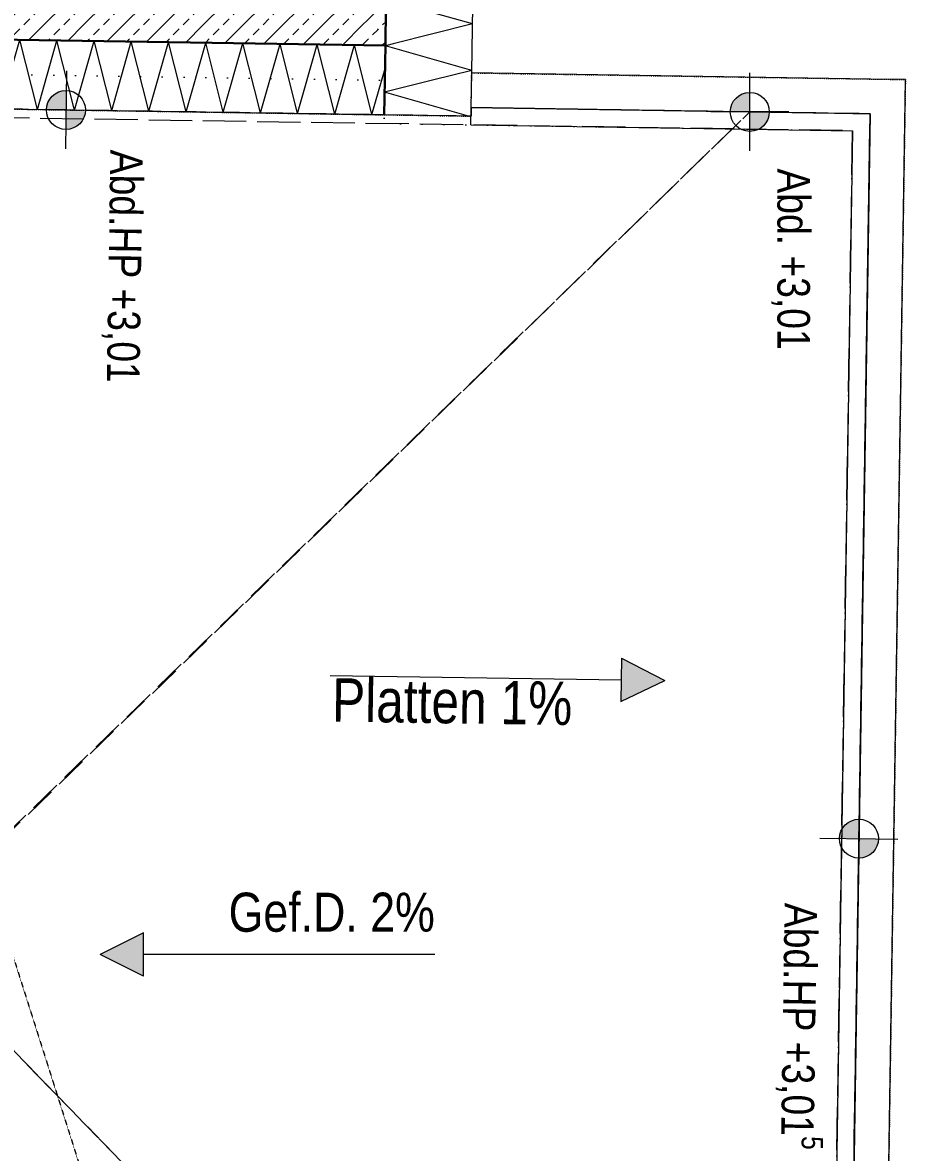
# Model space of a CAD drawing. Header units: metres. Extents: x -16782 to 57285, y -22997 to 18599.
# Drawn here: x 4478 to 6514, y -2715 to -109 of the extents above; entities that cross this region are included whole.
import ezdxf
from ezdxf.enums import TextEntityAlignment as Align

# ---------------------------------------------------------------- set-up
doc = ezdxf.new("R2010")
doc.units = ezdxf.units.M
doc.header["$MEASUREMENT"] = 0
doc.set_wipeout_variables(frame=1)
for name, pattern in [('Punktlinie weit', [0.05, 0, -0.05]), ('Strichlinie eng', [0.1, 0.075, -0.025]), ('Untersicht', [0.125, 0.1, -0.025]), ('Wipeout_Contour', [1, 0, -1])]:
    doc.linetypes.add(name, pattern=pattern)
for name, color, linetype in [('110 Wand Aussen', 7, 'Continuous'), ('141 Bruestung Glas', 7, 'Continuous'), ('210 Balkonplatte', 7, 'Continuous'), ('211 Draufsicht Untersicht 2D', 7, 'Continuous'), ('212 Gefälle 2D', 7, 'Continuous'), ('220 Bodenaufbau', 7, 'Continuous'), ('221 Gefälledämmung 3D', 7, 'Continuous'), ('810 Raumstempel', 7, 'Continuous'), ('936 Beschriftung PP', 7, 'Continuous'), ('936 Beschriftung PP Gefälle', 7, 'Continuous'), ('938 Beschriftung Statik', 7, 'Continuous')]:
    doc.layers.add(name, color=color, linetype=linetype)
doc.styles.add('ERSTELLTER_STIL_1', font='ARIALN.TTF')
doc.styles.add('ERSTELLTER_STIL_3', font='ARIALNB.TTF')
pattern_1 = [(45, (0, 0), (-0.04596194, 0.04596194), [0.0195, -0.013]), (45, (-0.02298, 0.02298), (-0.04596194, 0.04596194), [0.065, 0])]

# ---------------------------------------------------------------- blocks, each defined once
blk = doc.blocks.new('Decke_3_1', base_point=(-14.8205, 13.5588))
at = {"layer": '220 Bodenaufbau', "color": 7, "linetype": 'Punktlinie weit', "lineweight": 13, "flags": 128}
blk.add_lwpolyline([(-14.8205, 13.5588), (-15.0311, -0.1695), (-7.7603, -0.1697), (-7.7822, -1.5992), (-0.3113, -1.5994), (-0.1084, 11.6329), (1.3215, 11.611), (1.4285, 18.5944), (0.0351, 18.6723), (0.3059, 23.5153), (0.539, 27.6725), (-2.8904, 27.6317), (-14.1975, 28.1491), (-14.5278, 22.2551), (-14.747, 18.3416), (-14.7634, 17.2827), (-10.444, 17.0406), (-10.6425, 13.4947)], close=True, dxfattribs=at)
blk = doc.blocks.new('Balkon_015_3_1', base_point=(1.5254, 8.2279))
at = {"layer": '810 Raumstempel', "color": 253, "linetype": 'Continuous', "lineweight": 9, "true_color": 0x9f9f9f, "flags": 128}
blk.add_lwpolyline([(0.006, 6.0455), (2.356, 6.0094), (2.4395, 11.4535), (1.5193, 11.4676), (1.519, 11.4479), (0.0892, 11.4698)], close=True, dxfattribs=at)
at = {"layer": '810 Raumstempel', "color": 7, "lineweight": 13}
for tag, height, style, p in [('DUMMY_892', 0.1, 'ERSTELLTER_STIL_1', (0.7072, 8.7781)), ('DUMMY_891', 0.1, 'ERSTELLTER_STIL_1', (0.8719, 8.7781)), ('stFloorCovering', 0.1, 'ERSTELLTER_STIL_1', (0.8719, 8.7468)), ('ROOM_NAME', 0.125, 'ERSTELLTER_STIL_3', (1.0778, 8.739)), ('DUMMY_890', 0.125, 'ERSTELLTER_STIL_3', (1.0778, 8.2956))]:
    blk.add_attdef(tag, text='', height=height, rotation=270, dxfattribs=dict(at, style=style)).set_placement(p, align=Align.TOP_LEFT)
blk = doc.blocks.new('*X460')
at = {"layer": '110 Wand Aussen', "color": 7, "linetype": 'Continuous', "lineweight": 5}
for p, q in [((1.3247, 11.6109), (1.3215, 11.6101)), ((1.3543, 11.6007), (1.3215, 11.6101)), ((1.4299, 11.5306), (1.3198, 11.5029)), ((1.5129, 11.448), (1.3198, 11.5029))]:
    blk.add_line(p, q, dxfattribs=at)
blk = doc.blocks.new('*X461')
at = {"layer": '110 Wand Aussen', "color": 7, "linetype": 'Continuous', "lineweight": 5}
blk.add_line((1.3394, 11.6146), (1.3247, 11.6109), dxfattribs=at)
blk = doc.blocks.new('*X462')
at = {"layer": '110 Wand Aussen', "color": 7, "linetype": 'Continuous', "lineweight": 5}
for p, q in [((1.5272, 11.9821), (1.4309, 12.0095)), ((1.5272, 11.9821), (1.3264, 11.9316)), ((1.5255, 11.8749), (1.3264, 11.9316)), ((1.5255, 11.8749), (1.3247, 11.8244)), ((1.5239, 11.7678), (1.3247, 11.8244)), ((1.5239, 11.7678), (1.3231, 11.7173)), ((1.5223, 11.6606), (1.3231, 11.7173)), ((1.5223, 11.6606), (1.3394, 11.6146)), ((1.5206, 11.5534), (1.3543, 11.6007)), ((1.5206, 11.5534), (1.4299, 11.5306))]:
    blk.add_line(p, q, dxfattribs=at)
blk = doc.blocks.new('Wand_14_1', base_point=(1.519, 11.4479))
at = {"layer": '110 Wand Aussen', "color": 7, "linetype": 'Continuous', "lineweight": 30}
for p, q in [((1.3218, 11.631), (1.3245, 11.8109)), ((1.3218, 11.631), (1.3215, 11.611)), ((1.3215, 11.611), (1.319, 11.451))]:
    blk.add_line(p, q, dxfattribs=at)
at = {"layer": '110 Wand Aussen', "color": 7, "linetype": 'Continuous', "lineweight": 13, "flags": 128}
for points in [[(1.519, 11.4479), (1.5276, 12.008)], [(1.519, 11.4479), (1.319, 11.451)]]:
    blk.add_lwpolyline(points, dxfattribs=at)
at = {"layer": '110 Wand Aussen', "color": 7, "lineweight": 30}
for name in ['*X462', '*X460', '*X461']:
    blk.add_blockref(name, (0, 0), dxfattribs=at)
blk = doc.blocks.new('Wand_25_1', base_point=(2.3363, 6.0297))
at = {"color": 254, "linetype": 'Wipeout_Contour', "lineweight": 0, "ltscale": 35.686664}
blk.add_wipeout([(2.3995, 11.4541), (2.3989, 11.4141), (2.4394, 11.4535)], dxfattribs=at).dxf.layer = '141 Bruestung Glas'
at = {"color": 254, "linetype": 'Wipeout_Contour', "lineweight": 0, "ltscale": 35.915316}
blk.add_wipeout([(2.4407, 11.5335), (2.4395, 11.4535), (2.5207, 11.5323)], dxfattribs=at).dxf.layer = '141 Bruestung Glas'
at = {"color": 254, "linetype": 'Wipeout_Contour', "lineweight": 0, "ltscale": 34.506765}
blk.add_wipeout([(2.3989, 11.4141), (2.4388, 11.4135), (2.4394, 11.4535)], dxfattribs=at).dxf.layer = '141 Bruestung Glas'
at = {"color": 254, "linetype": 'Wipeout_Contour', "lineweight": 0, "ltscale": 34.701342}
blk.add_wipeout([(2.4395, 11.4535), (2.5195, 11.4523), (2.5207, 11.5323)], dxfattribs=at).dxf.layer = '141 Bruestung Glas'
at = {"color": 254, "linetype": 'Wipeout_Contour', "lineweight": 0, "ltscale": 36.309903}
blk.add_wipeout([(2.3565, 6.0494), (2.4388, 11.4135), (2.3989, 11.4141), (2.3166, 6.05)], dxfattribs=at).dxf.layer = '141 Bruestung Glas'
at = {"layer": '141 Bruestung Glas', "color": 7, "linetype": 'Continuous', "lineweight": 13, "flags": 128}
blk.add_lwpolyline([(2.5207, 11.5323), (2.4407, 11.5335)], dxfattribs=at)
at = {"color": 254, "linetype": 'Wipeout_Contour', "lineweight": 0, "ltscale": 36.340054}
blk.add_wipeout([(2.4395, 11.4535), (2.356, 6.0094), (2.436, 6.0082), (2.5195, 11.4523)], dxfattribs=at).dxf.layer = '141 Bruestung Glas'
at = {"color": 254, "linetype": 'Wipeout_Contour', "lineweight": 0, "ltscale": 36.425244}
blk.add_wipeout([(2.4394, 11.4535), (2.3559, 6.0094), (2.356, 6.0094), (2.4395, 11.4535)], dxfattribs=at).dxf.layer = '141 Bruestung Glas'
at = {"layer": '141 Bruestung Glas', "color": 7, "linetype": 'Continuous', "lineweight": 13}
for p, q in [((2.4394, 11.4535), (2.3559, 6.0094)), ((2.356, 6.0094), (2.4395, 11.4535)), ((2.4395, 11.4535), (2.4395, 11.4535))]:
    blk.add_line(p, q, dxfattribs=at)
at = {"layer": '141 Bruestung Glas', "color": 7, "linetype": 'Continuous', "lineweight": 13, "flags": 128}
for points in [[(2.4347, 5.9282), (2.5207, 11.5323)], [(2.3989, 11.4141), (2.3166, 6.05)]]:
    blk.add_lwpolyline(points, dxfattribs=at)
blk = doc.blocks.new('Wand_120_1', base_point=(2.4192, 11.4338))
at = {"color": 254, "linetype": 'Wipeout_Contour', "lineweight": 0, "ltscale": 46.491164}
blk.add_wipeout([(2.3995, 11.4541), (1.5193, 11.4676), (1.5187, 11.4276), (2.3989, 11.4141)], dxfattribs=at).dxf.layer = '141 Bruestung Glas'
at = {"layer": '141 Bruestung Glas', "color": 7, "linetype": 'Continuous', "lineweight": 13, "flags": 128}
blk.add_lwpolyline([(1.5187, 11.4276), (2.3989, 11.4141)], dxfattribs=at)
at = {"color": 254, "linetype": 'Wipeout_Contour', "lineweight": 0, "ltscale": 46.742523}
blk.add_wipeout([(2.4407, 11.5335), (1.5205, 11.5476), (1.5193, 11.4676), (2.4395, 11.4535)], dxfattribs=at).dxf.layer = '141 Bruestung Glas'
at = {"layer": '141 Bruestung Glas', "color": 7, "linetype": 'Continuous', "lineweight": 13}
for p, q in [((2.4394, 11.4535), (1.5193, 11.4676)), ((1.5193, 11.4676), (2.4394, 11.4535)), ((2.4395, 11.4535), (2.4394, 11.4535))]:
    blk.add_line(p, q, dxfattribs=at)
at = {"layer": '141 Bruestung Glas', "color": 7, "linetype": 'Continuous', "lineweight": 13, "flags": 128}
for points in [[(1.5193, 11.4676), (1.5205, 11.5476)], [(2.4407, 11.5335), (1.5205, 11.5476)], [(1.5187, 11.4276), (1.5193, 11.4676)], [(1.5193, 11.4676), (1.5193, 11.4676)]]:
    blk.add_lwpolyline(points, dxfattribs=at)
blk = doc.blocks.new('Dachfläche_6_1', base_point=(0.058, 9.4371))
at = {"layer": '221 Gefälledämmung 3D', "color": 32, "linetype": 'Strichlinie eng', "lineweight": 5, "true_color": 0xdd6f00, "flags": 128}
blk.add_lwpolyline([(0.058, 9.4371), (0.0065, 6.0855), (2.3565, 6.0494), (2.3759, 7.3213), (0.328, 9.433)], close=True, dxfattribs=at)
blk = doc.blocks.new('Dachfläche_7_1', base_point=(0.0892, 11.4698))
at = {"layer": '221 Gefälledämmung 3D', "color": 32, "linetype": 'Strichlinie eng', "lineweight": 5, "true_color": 0xdd6f00, "flags": 128}
blk.add_lwpolyline([(0.0892, 11.4698), (0.0618, 9.6871), (0.3353, 9.6829), (2.1619, 11.4578), (1.5193, 11.4676), (1.519, 11.4479)], close=True, dxfattribs=at)
blk = doc.blocks.new('Dachfläche_8_1', base_point=(0.328, 9.433))
at = {"layer": '221 Gefälledämmung 3D', "color": 32, "linetype": 'Strichlinie eng', "lineweight": 5, "true_color": 0xdd6f00, "flags": 128}
blk.add_lwpolyline([(0.328, 9.433), (2.3759, 7.3212), (2.4011, 8.9737), (2.4037, 9.1446), (2.4395, 11.4535), (2.1619, 11.4578), (0.3317, 9.6759)], close=True, dxfattribs=at)
blk = doc.blocks.new('Dachfläche_9_1', base_point=(0.006, 6.0455))
at = {"layer": '220 Bodenaufbau', "color": 8, "linetype": 'Continuous', "lineweight": 5, "flags": 128}
blk.add_lwpolyline([(0.006, 6.0455), (2.3557, 6.0094), (2.4395, 11.4535), (1.5193, 11.4676), (1.519, 11.4479), (0.0892, 11.4698)], close=True, dxfattribs=at)
blk = doc.blocks.new('Decke_43_1', base_point=(-0.0111, 11.4511))
at = {"layer": '210 Balkonplatte', "color": 139, "linetype": 'Untersicht', "lineweight": 13, "true_color": 0x2c655e, "flags": 128}
blk.add_lwpolyline([(-0.0111, 11.4511), (-0.1276, 3.8563), (2.2824, 3.8193), (2.3989, 11.4141)], close=True, dxfattribs=at)
blk = doc.blocks.new('Decke_54_1', base_point=(-0.0934, 6.087))
at = {"layer": '210 Balkonplatte', "color": 139, "linetype": 'Punktlinie weit', "lineweight": 13, "true_color": 0x2c655e, "flags": 128}
blk.add_lwpolyline([(-0.0934, 6.087), (2.3166, 6.05), (2.3989, 11.4141), (1.3187, 11.4307), (1.3202, 11.531), (-0.0096, 11.5514)], close=True, dxfattribs=at)
blk = doc.blocks.new('*X1061')
at = {"layer": '110 Wand Aussen', "color": 7, "linetype": 'Continuous', "lineweight": 5}
for p, q in [((0.0902, 11.4698), (0.1355, 11.6292)), ((0.1759, 11.4685), (0.1355, 11.6292)), ((0.1759, 11.4685), (0.2212, 11.6278)), ((0.2617, 11.4672), (0.2212, 11.6278)), ((0.2617, 11.4672), (0.307, 11.6265)), ((0.3474, 11.4659), (0.307, 11.6265)), ((0.3474, 11.4659), (0.3927, 11.6252)), ((0.4331, 11.4646), (0.3927, 11.6252)), ((0.4331, 11.4646), (0.4784, 11.6239)), ((0.5189, 11.4633), (0.4784, 11.6239)), ((0.5189, 11.4633), (0.5642, 11.6226)), ((0.6046, 11.4619), (0.5642, 11.6226)), ((0.6046, 11.4619), (0.6499, 11.6213)), ((0.6903, 11.4606), (0.6499, 11.6213)), ((0.6903, 11.4606), (0.7356, 11.6199)), ((0.7761, 11.4593), (0.7356, 11.6199)), ((0.7761, 11.4593), (0.8214, 11.6186)), ((0.8618, 11.458), (0.8214, 11.6186)), ((0.8618, 11.458), (0.9071, 11.6173)), ((0.9475, 11.4567), (0.9071, 11.6173)), ((0.9475, 11.4567), (0.9928, 11.616)), ((1.0333, 11.4554), (0.9928, 11.616)), ((1.0333, 11.4554), (1.0786, 11.6147)), ((1.119, 11.454), (1.0786, 11.6147)), ((1.119, 11.454), (1.1643, 11.6134)), ((1.2047, 11.4527), (1.1643, 11.6134)), ((1.2047, 11.4527), (1.25, 11.6121)), ((1.2905, 11.4514), (1.25, 11.6121)), ((1.2905, 11.4514), (1.3207, 11.5576)), ((0.0902, 11.4698), (0.0892, 11.4737))]:
    blk.add_line(p, q, dxfattribs=at)
blk = doc.blocks.new('Wand_198_1', base_point=(0.0892, 11.4698))
at = {"layer": '110 Wand Aussen', "linetype": 'Continuous', "lineweight": 0, "true_color": 0x000000}
h = blk.add_hatch(dxfattribs=at)
h.set_pattern_fill('BETON__BEWEHRT_SN46_0001', color=18, style=0, pattern_type=2)
h.set_pattern_definition(pattern_1)
h.paths.add_polyline_path([(-0.3083, 11.636), (-0.1084, 11.6329), (-0.1081, 11.6529), (-0.3053, 11.8359)])
h = blk.add_hatch(dxfattribs=at)
h.set_pattern_fill('BETON__BEWEHRT_SN46_0001', color=18, style=0, pattern_type=2)
h.set_pattern_definition(pattern_1)
h.paths.add_polyline_path([(-0.3053, 11.8359), (-0.1081, 11.6529), (-0.1053, 11.8329)])
h = blk.add_hatch(dxfattribs=at)
h.set_pattern_fill('BETON__BEWEHRT_SN46_0001', color=18, style=0, pattern_type=2)
h.set_pattern_definition(pattern_1)
h.paths.add_polyline_path([(1.1246, 11.814), (-0.1053, 11.8329), (-0.1081, 11.6529), (-0.0861, 11.6326), (1.1215, 11.614)])
h = blk.add_hatch(dxfattribs=at)
h.set_pattern_fill('BETON__BEWEHRT_SN46_0001', color=18, style=0, pattern_type=2)
h.set_pattern_definition(pattern_1)
h.paths.add_polyline_path([(1.1215, 11.614), (1.3215, 11.611), (1.3218, 11.631), (1.1246, 11.814)])
h = blk.add_hatch(dxfattribs=at)
h.set_pattern_fill('BETON__BEWEHRT_SN46_0001', color=18, style=0, pattern_type=2)
h.set_pattern_definition(pattern_1)
h.paths.add_polyline_path([(1.1246, 11.814), (1.3218, 11.631), (1.3245, 11.8109)])
h = blk.add_hatch(dxfattribs=at)
h.set_pattern_fill('BETON__BEWEHRT_SN46_0001', color=18, style=0, pattern_type=2)
h.set_pattern_definition(pattern_1)
h.paths.add_polyline_path([(-0.0861, 11.6326), (-0.1081, 11.6529), (-0.1084, 11.6329)])
at = {"layer": '110 Wand Aussen', "color": 7, "linetype": 'Continuous', "lineweight": 30}
for p, q in [((1.3218, 11.631), (1.3245, 11.8109)), ((-0.1084, 11.6329), (-0.0861, 11.6326)), ((0.0916, 11.6298), (-0.0861, 11.6326)), ((0.0916, 11.6298), (1.1215, 11.614)), ((1.3218, 11.631), (1.3215, 11.611)), ((1.1215, 11.614), (1.3215, 11.611)), ((1.3215, 11.611), (1.319, 11.451))]:
    blk.add_line(p, q, dxfattribs=at)
at = {"layer": '110 Wand Aussen', "color": 7, "linetype": 'Continuous', "lineweight": 13}
blk.add_line((0.0916, 11.6298), (0.0892, 11.4698), dxfattribs=at)
at = {"layer": '110 Wand Aussen', "color": 7, "linetype": 'Continuous', "lineweight": 30, "flags": 128}
for points in [[(-0.3053, 11.8359), (-0.3083, 11.636)], [(1.1246, 11.814), (-0.3053, 11.8359)]]:
    blk.add_lwpolyline(points, dxfattribs=at)
at = {"layer": '110 Wand Aussen', "color": 7, "linetype": 'Continuous', "lineweight": 13, "flags": 128}
blk.add_lwpolyline([(0.0892, 11.4698), (1.319, 11.451)], dxfattribs=at)
at = {"layer": '110 Wand Aussen', "color": 7, "lineweight": 30}
blk.add_blockref('*X1061', (0, 0), dxfattribs=at)
blk = doc.blocks.new('Rampe Symbol 27_6')
at = {"layer": '936 Beschriftung PP', "linetype": 'Continuous', "lineweight": 0, "true_color": 0x000000}
blk.add_hatch(color=18, dxfattribs=at).paths.add_polyline_path([(0.7717, 0), (0.6717, 0.05), (0.6717, -0.05)])
at = {"layer": '936 Beschriftung PP', "color": 7, "linetype": 'Continuous', "lineweight": 13}
for p, q in [((0.6717, 0.05), (0.7717, 0)), ((0.6717, -0.05), (0.6717, 0.05)), ((0, 0), (0.6717, 0)), ((0.6717, -0.05), (0.7717, 0))]:
    blk.add_line(p, q, dxfattribs=at)
at = {"layer": '936 Beschriftung PP', "color": 7, "lineweight": 13, "style": 'ERSTELLTER_STIL_1'}
blk.add_attdef('txt', text='', height=0.1, rotation=180, dxfattribs=at).set_placement((0.56, 0.1933), align=Align.BOTTOM_LEFT)
blk = doc.blocks.new('Rampe Symbol 27[279]_1', base_point=(1.4355, 9.5141))
at = {"layer": '936 Beschriftung PP Gefälle', "linetype": 'Continuous', "lineweight": 0, "true_color": 0xdd6f00}
blk.add_hatch(color=32, dxfattribs=at).paths.add_polyline_path([(0.6638, 9.5141), (0.7638, 9.4641), (0.7638, 9.5641)])
at = {"layer": '936 Beschriftung PP Gefälle', "color": 32, "linetype": 'Continuous', "lineweight": 5, "true_color": 0xdd6f00}
for p, q in [((0.7638, 9.5641), (0.6638, 9.5141)), ((0.7638, 9.4641), (0.7638, 9.5641)), ((0.7638, 9.4641), (0.6638, 9.5141)), ((1.4355, 9.5141), (0.7638, 9.5141))]:
    blk.add_line(p, q, dxfattribs=at)
at = {"layer": '936 Beschriftung PP Gefälle', "color": 7, "lineweight": 13, "style": 'ERSTELLTER_STIL_1'}
blk.add_attdef('txt', text='', height=0.09, dxfattribs=at).set_placement((1.4355, 9.5398), align=Align.BOTTOM_RIGHT)
blk = doc.blocks.new('Höhenbemaßung_31_1', base_point=(2.1619, 11.4578))
at = {"layer": '212 Gefälle 2D', "linetype": 'Continuous', "lineweight": 5, "true_color": 0xdd6f00}
for points in [[(2.1619, 11.4578), (2.1619, 11.5028), (2.1447, 11.4993), (2.1301, 11.4896), (2.1203, 11.475), (2.1169, 11.4578)], [(2.1619, 11.4578), (2.1619, 11.4128), (2.1791, 11.4162), (2.1937, 11.4259), (2.2035, 11.4405), (2.2069, 11.4578)]]:
    blk.add_hatch(color=32, dxfattribs=at).paths.add_polyline_path(points)
at = {"layer": '212 Gefälle 2D', "color": 32, "linetype": 'Continuous', "lineweight": 5, "true_color": 0xdd6f00}
for p, q in [((2.1619, 11.3678), (2.1619, 11.5478)), ((2.2519, 11.4578), (2.0719, 11.4578))]:
    blk.add_line(p, q, dxfattribs=at)
blk.add_circle((2.1619, 11.4578), 0.045, dxfattribs=at)
at = {"layer": '212 Gefälle 2D', "color": 32, "lineweight": 5, "true_color": 0xdd6f00, "insert": (2.2116, 11.3273), "char_height": 0.075, "attachment_point": 7, "rotation": 270, "style": 'ERSTELLTER_STIL_1'}
blk.add_mtext('\\A1;{\\pql;\\fArial Narrow|b0|i0|c0|p0;\\W1.000000;Abd. +3,01}', dxfattribs=at)
blk = doc.blocks.new('Höhenbemaßung_90_1', base_point=(2.4136, 9.7814))
at = {"layer": '212 Gefälle 2D', "linetype": 'Continuous', "lineweight": 5, "true_color": 0xdd6f00}
for points in [[(2.4136, 9.7814), (2.4143, 9.8264), (2.397, 9.8232), (2.3822, 9.8137), (2.3723, 9.7993), (2.3686, 9.7821)], [(2.4136, 9.7814), (2.4129, 9.7364), (2.4302, 9.7396), (2.4449, 9.7491), (2.4549, 9.7636), (2.4586, 9.7807)]]:
    blk.add_hatch(color=32, dxfattribs=at).paths.add_polyline_path(points)
at = {"layer": '212 Gefälle 2D', "color": 32, "linetype": 'Continuous', "lineweight": 5, "true_color": 0xdd6f00}
for p, q in [((2.415, 9.8714), (2.4122, 9.6914)), ((2.3236, 9.7828), (2.5036, 9.78))]:
    blk.add_line(p, q, dxfattribs=at)
blk.add_circle((2.4136, 9.7814), 0.045, dxfattribs=at)
at = {"layer": '212 Gefälle 2D', "color": 32, "lineweight": 5, "true_color": 0xdd6f00, "insert": (2.2205, 9.6339), "char_height": 0.075, "attachment_point": 7, "rotation": 269.1209, "style": 'ERSTELLTER_STIL_1'}
blk.add_mtext('\\A1;{\\pql;\\fArial Narrow|b0|i0|c0|p0;\\W1.000000;Abd.HP +3,01\\fArial Narrow|b0|i0|c0|p0;\\W1.000000;\\A1{\\H.66x;\\S5^  ;}}', dxfattribs=at)
blk = doc.blocks.new('Höhenbemaßung_91_1', base_point=(0.5849, 11.4622))
at = {"layer": '212 Gefälle 2D', "linetype": 'Continuous', "lineweight": 5, "true_color": 0xdd6f00}
for points in [[(0.5849, 11.4622), (0.5856, 11.5072), (0.5683, 11.5041), (0.5536, 11.4945), (0.5436, 11.4801), (0.5399, 11.4629)], [(0.5849, 11.4622), (0.5842, 11.4172), (0.6015, 11.4204), (0.6162, 11.4299), (0.6262, 11.4444), (0.6299, 11.4616)]]:
    blk.add_hatch(color=32, dxfattribs=at).paths.add_polyline_path(points)
at = {"layer": '212 Gefälle 2D', "color": 32, "linetype": 'Continuous', "lineweight": 5, "true_color": 0xdd6f00}
for p, q in [((0.5863, 11.5522), (0.5835, 11.3723)), ((0.4949, 11.4636), (0.6749, 11.4609))]:
    blk.add_line(p, q, dxfattribs=at)
blk.add_circle((0.5849, 11.4622), 0.045, dxfattribs=at)
at = {"layer": '212 Gefälle 2D', "color": 32, "lineweight": 5, "true_color": 0xdd6f00, "insert": (0.6735, 11.3709), "char_height": 0.075, "attachment_point": 7, "rotation": 269.1209, "style": 'ERSTELLTER_STIL_1'}
blk.add_mtext('\\A1;{\\pql;\\fArial Narrow|b0|i0|c0|p0;\\W1.000000;Abd.HP +3,01}', dxfattribs=at)

msp = doc.modelspace()

# ---------------------------------------------------------------- linework, layer by layer
at = {"layer": '938 Beschriftung Statik', "color": 139, "linetype": 'Untersicht', "lineweight": 13, "true_color": 0x2c655e}
msp.add_lwpolyline([(3956.797, -691.369), (6265.683, -7953.66)], dxfattribs=at)

# ---------------------------------------------------------------- block references
at = {"layer": '110 Wand Aussen', "color": 7, "lineweight": 30, "xscale": 1000, "yscale": 1000, "zscale": 1000}
for name, p in [('Wand_14_1', (5512.596, -325.188)), ('Wand_198_1', (4082.764, -303.256))]:
    msp.add_blockref(name, p, dxfattribs=at)
at = {"layer": '212 Gefälle 2D', "color": 32, "lineweight": 5, "true_color": 0xdd6f00, "xscale": 1000, "yscale": 1000, "zscale": 1000}
msp.add_blockref('Höhenbemaßung_91_1', (4578.486, -310.86), dxfattribs=at)
at = {"layer": '220 Bodenaufbau', "color": 7, "linetype": 'Punktlinie weit', "lineweight": 13, "xscale": 1000, "yscale": 1000, "zscale": 1000}
msp.add_blockref('Decke_3_1', (-10826.948, 1785.685), dxfattribs=at)
at = {"layer": '810 Raumstempel', "color": 7, "linetype": 'Continuous', "lineweight": 13, "xscale": 1000, "yscale": 1000, "zscale": 1000}
msp.add_blockref('Balkon_015_3_1', (5519.013, -3545.224), dxfattribs=at)
at = {"layer": '936 Beschriftung PP', "color": 7, "linetype": 'Continuous', "lineweight": 13}
ref = msp.add_blockref('Rampe Symbol 27_6', (5187.579, -1615.341), dxfattribs=dict(at, xscale=-1000, yscale=1000, zscale=1000, rotation=179.1211931027613))
ref.add_attrib('txt', 'Platten 1%', dxfattribs={"color": 7, "lineweight": 13, "height": 100, "rotation": 359.121193, "style": 'ERSTELLTER_STIL_1'}).set_placement((5744.937, -1759.986), align=Align.BOTTOM_RIGHT)
at = {"layer": '936 Beschriftung PP Gefälle', "color": 32, "linetype": 'Continuous', "lineweight": 5, "true_color": 0xdd6f00, "xscale": 1000, "yscale": 1000, "zscale": 1000}
msp.add_blockref('Rampe Symbol 27[279]_1', (5429.123, -2259.039), dxfattribs=at).add_auto_attribs({'txt': 'Gef.D. 2%'})

# ---------------------------------------------------------------- next in the draw order: block references
at = {"layer": '141 Bruestung Glas', "color": 7, "lineweight": 30, "xscale": 1000, "yscale": 1000, "zscale": 1000}
msp.add_blockref('Wand_25_1', (6329.87, -5743.385), dxfattribs=at)

# ---------------------------------------------------------------- next in the draw order: block references
msp.add_blockref('Wand_120_1', (6412.764, -339.287), dxfattribs=at)
at = {"layer": '212 Gefälle 2D', "color": 32, "lineweight": 5, "true_color": 0xdd6f00, "xscale": 1000, "yscale": 1000, "zscale": 1000}
msp.add_blockref('Höhenbemaßung_90_1', (6407.174, -1991.69), dxfattribs=at)
at = {"layer": '221 Gefälledämmung 3D', "color": 32, "linetype": 'Strichlinie eng', "lineweight": 5, "true_color": 0xdd6f00, "xscale": 1000, "yscale": 1000, "zscale": 1000}
msp.add_blockref('Dachfläche_6_1', (4051.584, -2335.962), dxfattribs=at)

# ---------------------------------------------------------------- next in the draw order: linework, layer by layer
at = {"layer": '211 Draufsicht Untersicht 2D', "color": 7, "linetype": 'Strichlinie eng', "lineweight": 13, "flags": 128}
msp.add_lwpolyline([(6514.287, -240.829), (6394.106, -8075.644), (3964.113, -8038.37), (4082.765, -303.256), (5512.596, -325.188), (5514.126, -225.487)], close=True, dxfattribs=at)

# ---------------------------------------------------------------- next in the draw order: block references
at = {"layer": '210 Balkonplatte', "color": 139, "linetype": 'Punktlinie weit', "lineweight": 13, "true_color": 0x2c655e, "xscale": 1000, "yscale": 1000, "zscale": 1000}
for name, p in [('Decke_54_1', (3900.178, -5686.113)), ('Decke_43_1', (3982.459, -322.007))]:
    msp.add_blockref(name, p, dxfattribs=at)
at = {"layer": '212 Gefälle 2D', "color": 32, "lineweight": 5, "true_color": 0xdd6f00, "xscale": 1000, "yscale": 1000, "zscale": 1000}
msp.add_blockref('Höhenbemaßung_31_1', (6155.478, -315.338), dxfattribs=at)
at = {"layer": '220 Bodenaufbau', "color": 8, "linetype": 'Continuous', "lineweight": 5, "xscale": 1000, "yscale": 1000, "zscale": 1000}
msp.add_blockref('Dachfläche_9_1', (3999.558, -5727.642), dxfattribs=at)
at = {"layer": '221 Gefälledämmung 3D', "color": 32, "linetype": 'Strichlinie eng', "lineweight": 5, "true_color": 0xdd6f00, "xscale": 1000, "yscale": 1000, "zscale": 1000}
for name, p in [('Dachfläche_7_1', (4082.765, -303.256)), ('Dachfläche_8_1', (4321.553, -2340.103))]:
    msp.add_blockref(name, p, dxfattribs=at)

doc.saveas('drawing.dxf')
